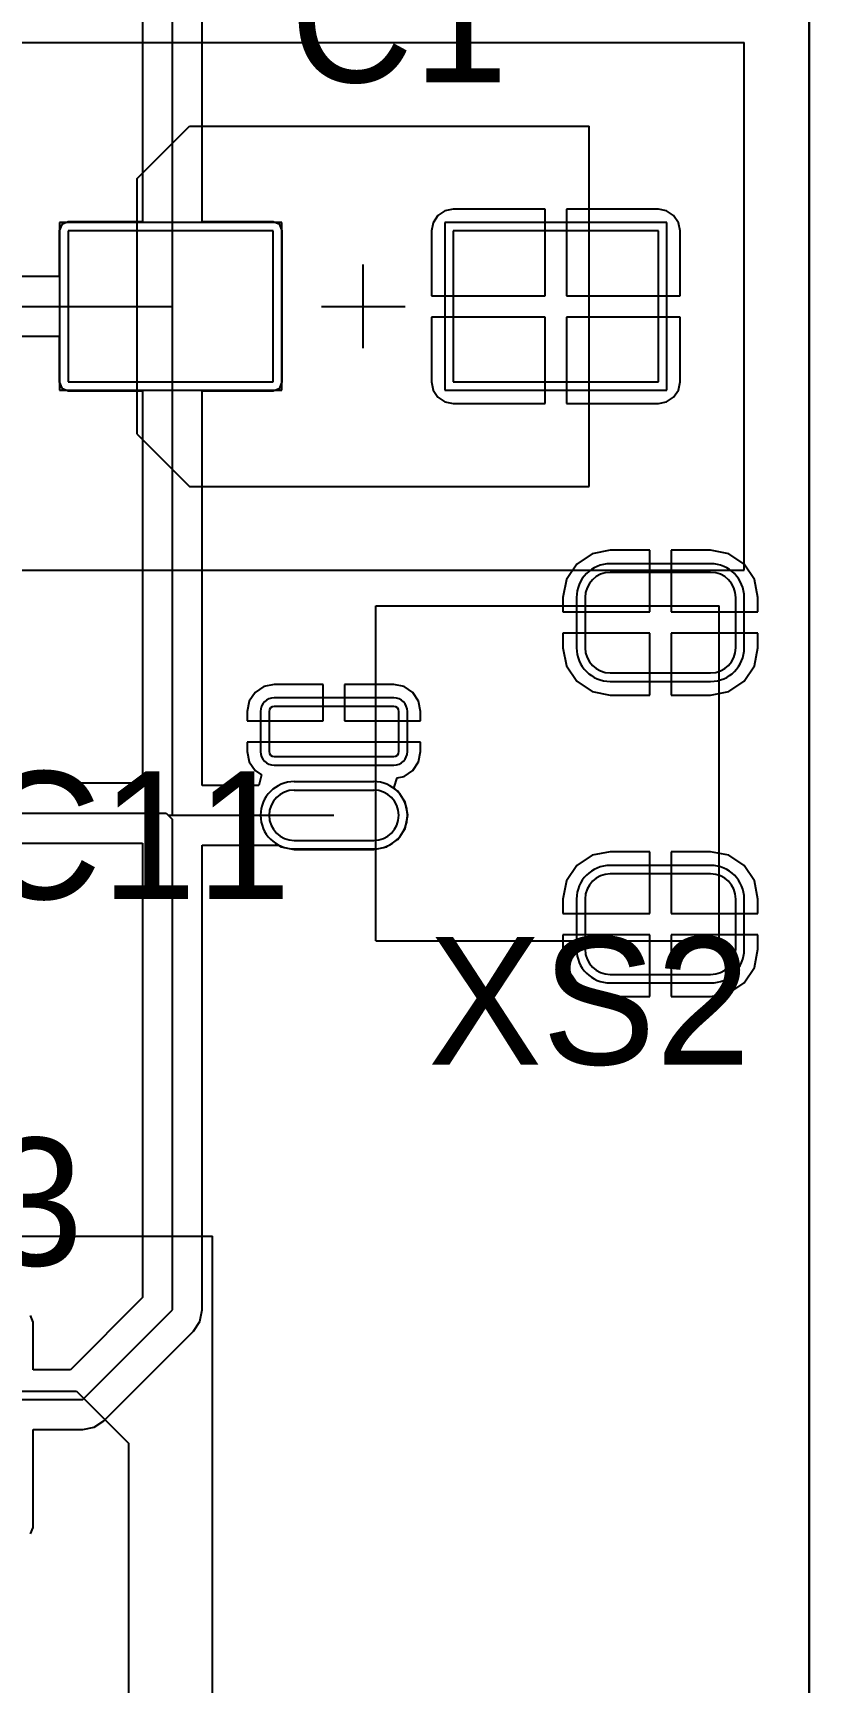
# Model space of a CAD drawing. Header units: millimetres. Extents: x 33 to 142, y 42 to 97.
# Drawn here: x 132.8 to 142.07, y 55.52 to 75.21 of the extents above; entities that cross this region are included whole.
import ezdxf

# ---------------------------------------------------------------- set-up
doc = ezdxf.new("R2010")
doc.units = ezdxf.units.MM
for name, color, linetype in [('BottomLayer', 5, 'Continuous'), ('Mechanical13', 56, 'Continuous'), ('Mechanical15', 56, 'Continuous'), ('TopLayer', 1, 'Continuous'), ('TopOverlay', 2, 'Continuous'), ('TopPaste', 8, 'Continuous'), ('TopSolder', 216, 'Continuous')]:
    doc.layers.add(name, color=color, linetype=linetype)

msp = doc.modelspace()

# ---------------------------------------------------------------- linework, layer by layer
at = {"layer": 'BottomLayer'}
msp.add_line((142.075, 96.4), (142.075, 46.375), dxfattribs=at)
at = {"layer": 'Mechanical13'}
for p, q in [((134.05, 73.475), (134.675, 74.1)), ((134.675, 74.1), (139.45, 74.1)), ((139.45, 69.8), (139.45, 74.1)), ((134.05, 70.425), (134.05, 73.475)), ((134.05, 70.425), (134.675, 69.8)), ((134.675, 69.8), (139.45, 69.8)), ((130.275, 59), (133.325, 59)), ((133.325, 59), (133.95, 58.375)), ((133.95, 53.6), (133.95, 58.375))]:
    msp.add_line(p, q, dxfattribs=at)
at = {"layer": 'Mechanical15'}
for p, q in [((132.2, 75.1), (141.3, 75.1)), ((141.3, 68.8), (141.3, 75.1)), ((136.75, 71.45), (136.75, 72.45)), ((136.25, 71.95), (137.25, 71.95)), ((132.2, 68.8), (141.3, 68.8)), ((128.65, 60.85), (134.95, 60.85)), ((134.95, 51.75), (134.95, 60.85))]:
    msp.add_line(p, q, dxfattribs=at)
at = {"layer": 'TopLayer'}
for p, q in [((142.075, 96.4), (142.075, 46.375)), ((134.47, 72.38), (134.47, 76.23)), ((134.827, 72.958), (134.827, 76.23)), ((134.113, 76.082), (134.113, 72.958)), ((137.726, 73.089), (137.642, 73.033)), ((137.825, 73.109), (137.726, 73.089)), ((138.923, 73.109), (137.825, 73.109)), ((138.923, 72.077), (138.923, 73.109)), ((140.275, 73.109), (139.177, 73.109)), ((139.177, 73.109), (139.177, 72.077)), ((140.374, 73.089), (140.275, 73.109)), ((140.458, 73.033), (140.374, 73.089)), ((133.148, 72.927), (133.117, 72.85)), ((133.225, 72.958), (133.148, 72.927)), ((134.113, 72.958), (133.225, 72.958)), ((135.675, 72.958), (134.827, 72.958)), ((135.752, 72.927), (135.675, 72.958)), ((135.783, 72.85), (135.752, 72.927)), ((137.586, 72.949), (137.566, 72.85)), ((137.642, 73.033), (137.586, 72.949)), ((140.514, 72.949), (140.458, 73.033)), ((140.534, 72.85), (140.514, 72.949)), ((133.117, 72.85), (133.117, 72.307)), ((135.675, 72.85), (133.225, 72.85)), ((133.225, 72.85), (133.225, 71.05)), ((135.675, 71.05), (135.675, 72.85)), ((135.783, 71.05), (135.783, 72.85)), ((137.566, 72.85), (137.566, 72.077)), ((140.275, 72.85), (137.825, 72.85)), ((137.825, 72.85), (137.825, 71.05)), ((140.275, 71.05), (140.275, 72.85)), ((140.534, 72.077), (140.534, 72.85)), ((133.117, 72.307), (122.908, 72.307)), ((134.47, 71.95), (134.47, 72.38)), ((122.2, 71.95), (134.47, 71.95)), ((134.47, 65.875), (134.47, 71.95)), ((137.566, 72.077), (138.923, 72.077)), ((139.177, 72.077), (140.534, 72.077)), ((138.923, 71.823), (137.566, 71.823)), ((137.566, 71.823), (137.566, 71.05)), ((138.923, 70.791), (138.923, 71.823)), ((140.534, 71.823), (139.177, 71.823)), ((139.177, 71.823), (139.177, 70.791)), ((140.534, 71.05), (140.534, 71.823)), ((122.908, 71.593), (133.117, 71.593)), ((133.117, 71.593), (133.117, 71.05)), ((133.117, 71.05), (133.148, 70.973)), ((133.148, 70.973), (133.225, 70.942)), ((133.225, 71.05), (135.675, 71.05)), ((133.225, 70.942), (134.113, 70.942)), ((134.113, 70.942), (134.113, 66.257)), ((134.827, 66.232), (134.827, 70.942)), ((134.827, 70.942), (135.675, 70.942)), ((135.675, 70.942), (135.752, 70.973)), ((135.752, 70.973), (135.783, 71.05)), ((137.566, 71.05), (137.586, 70.951)), ((137.586, 70.951), (137.642, 70.867)), ((137.825, 71.05), (140.275, 71.05)), ((140.458, 70.867), (140.514, 70.951)), ((140.514, 70.951), (140.534, 71.05)), ((137.642, 70.867), (137.726, 70.811)), ((137.726, 70.811), (137.825, 70.791)), ((137.825, 70.791), (138.923, 70.791)), ((139.177, 70.791), (140.275, 70.791)), ((140.275, 70.791), (140.374, 70.811)), ((140.374, 70.811), (140.458, 70.867)), ((139.484, 68.997), (139.301, 68.874)), ((139.7, 69.04), (139.484, 68.997)), ((140.173, 69.04), (139.7, 69.04)), ((140.173, 68.302), (140.173, 69.04)), ((140.9, 69.04), (140.427, 69.04)), ((140.427, 69.04), (140.427, 68.302)), ((141.116, 68.997), (140.9, 69.04)), ((141.299, 68.874), (141.116, 68.997)), ((139.301, 68.874), (139.178, 68.691)), ((140.9, 68.775), (139.7, 68.775)), ((141.422, 68.691), (141.299, 68.874)), ((139.178, 68.691), (139.135, 68.475)), ((141.465, 68.475), (141.422, 68.691)), ((139.135, 68.475), (139.135, 68.302)), ((139.4, 68.475), (139.4, 67.875)), ((141.2, 67.875), (141.2, 68.475)), ((141.465, 68.302), (141.465, 68.475)), ((139.135, 68.302), (140.173, 68.302)), ((140.427, 68.302), (141.465, 68.302)), ((140.173, 68.048), (139.135, 68.048)), ((139.135, 68.048), (139.135, 67.875)), ((140.173, 67.31), (140.173, 68.048)), ((141.465, 68.048), (140.427, 68.048)), ((140.427, 68.048), (140.427, 67.31)), ((141.465, 67.875), (141.465, 68.048)), ((139.135, 67.875), (139.178, 67.659)), ((141.422, 67.659), (141.465, 67.875)), ((139.178, 67.659), (139.301, 67.476)), ((139.7, 67.575), (140.9, 67.575)), ((141.299, 67.476), (141.422, 67.659)), ((135.562, 67.411), (135.459, 67.341)), ((135.685, 67.435), (135.562, 67.411)), ((136.273, 67.435), (135.685, 67.435)), ((136.273, 67.002), (136.273, 67.435)), ((137.115, 67.435), (136.527, 67.435)), ((136.527, 67.435), (136.527, 67.002)), ((137.238, 67.411), (137.115, 67.435)), ((137.341, 67.341), (137.238, 67.411)), ((139.301, 67.476), (139.484, 67.353)), ((141.116, 67.353), (141.299, 67.476)), ((135.389, 67.238), (135.365, 67.115)), ((135.459, 67.341), (135.389, 67.238)), ((137.115, 67.175), (135.685, 67.175)), ((137.411, 67.238), (137.341, 67.341)), ((137.435, 67.115), (137.411, 67.238)), ((139.484, 67.353), (139.7, 67.31)), ((139.7, 67.31), (140.173, 67.31)), ((140.427, 67.31), (140.9, 67.31)), ((140.9, 67.31), (141.116, 67.353)), ((135.365, 67.115), (135.365, 67.002)), ((135.365, 67.002), (136.273, 67.002)), ((135.625, 67.115), (135.625, 66.635)), ((136.527, 67.002), (137.435, 67.002)), ((137.175, 66.635), (137.175, 67.115)), ((137.435, 67.002), (137.435, 67.115)), ((136.4, 66.748), (135.365, 66.748)), ((135.365, 66.748), (135.365, 66.635)), ((135.365, 66.635), (135.389, 66.512)), ((135.685, 66.575), (137.115, 66.575)), ((137.435, 66.748), (136.4, 66.748)), ((137.411, 66.512), (137.435, 66.635)), ((137.435, 66.635), (137.435, 66.748)), ((135.389, 66.512), (135.459, 66.409)), ((135.459, 66.409), (135.533, 66.359)), ((137.238, 66.339), (137.341, 66.409)), ((137.341, 66.409), (137.411, 66.512)), ((134.113, 66.257), (131.708, 66.257)), ((135.501, 66.232), (134.827, 66.232)), ((135.533, 66.359), (135.501, 66.232)), ((137.121, 66.212), (137.154, 66.323)), ((137.122, 66.191), (137.121, 66.212)), ((137.163, 66.163), (137.122, 66.191)), ((137.154, 66.323), (137.238, 66.339)), ((135.925, 66.175), (136.875, 66.175)), ((137.252, 66.031), (137.163, 66.163)), ((137.283, 65.875), (137.252, 66.031)), ((129.2, 65.9), (134.395, 65.9)), ((134.395, 65.9), (134.42, 65.875)), ((134.42, 65.875), (134.47, 65.825)), ((134.42, 65.875), (134.47, 65.875)), ((134.47, 65.875), (136.4, 65.875)), ((134.47, 59.97), (134.47, 65.825)), ((137.252, 65.719), (137.283, 65.875)), ((137.163, 65.587), (137.252, 65.719)), ((131.708, 65.543), (134.113, 65.543)), ((134.113, 65.543), (134.113, 60.118)), ((134.827, 59.97), (134.827, 65.518)), ((134.827, 65.518), (135.739, 65.518)), ((135.739, 65.518), (135.769, 65.498)), ((135.769, 65.498), (135.925, 65.467)), ((135.925, 65.575), (136.875, 65.575)), ((135.925, 65.467), (136.875, 65.467)), ((136.875, 65.467), (137.031, 65.498)), ((137.031, 65.498), (137.163, 65.587)), ((139.484, 65.397), (139.301, 65.274)), ((139.7, 65.44), (139.484, 65.397)), ((140.173, 65.44), (139.7, 65.44)), ((140.173, 64.702), (140.173, 65.44)), ((140.9, 65.44), (140.427, 65.44)), ((140.427, 65.44), (140.427, 64.702)), ((141.116, 65.397), (140.9, 65.44)), ((141.299, 65.274), (141.116, 65.397)), ((139.301, 65.274), (139.178, 65.091)), ((141.422, 65.091), (141.299, 65.274)), ((139.178, 65.091), (139.135, 64.875)), ((140.9, 65.175), (139.7, 65.175)), ((141.465, 64.875), (141.422, 65.091)), ((139.135, 64.875), (139.135, 64.702)), ((139.4, 64.875), (139.4, 64.275)), ((141.2, 64.275), (141.2, 64.875)), ((141.465, 64.702), (141.465, 64.875)), ((139.135, 64.702), (140.173, 64.702)), ((140.427, 64.702), (141.465, 64.702)), ((140.173, 64.448), (139.135, 64.448)), ((139.135, 64.448), (139.135, 64.275)), ((140.173, 63.71), (140.173, 64.448)), ((141.465, 64.448), (140.427, 64.448)), ((140.427, 64.448), (140.427, 63.71)), ((141.465, 64.275), (141.465, 64.448)), ((139.135, 64.275), (139.178, 64.059)), ((141.422, 64.059), (141.465, 64.275)), ((139.178, 64.059), (139.301, 63.876)), ((141.299, 63.876), (141.422, 64.059)), ((139.301, 63.876), (139.484, 63.753)), ((139.7, 63.975), (140.9, 63.975)), ((141.116, 63.753), (141.299, 63.876)), ((139.484, 63.753), (139.7, 63.71)), ((139.7, 63.71), (140.173, 63.71)), ((140.427, 63.71), (140.9, 63.71)), ((140.9, 63.71), (141.116, 63.753)), ((134.113, 60.118), (133.252, 59.257)), ((132.808, 59.825), (132.777, 59.902)), ((133.4, 58.9), (134.47, 59.97)), ((134.8, 59.833), (134.827, 59.97)), ((132.808, 59.257), (132.808, 59.825)), ((133.652, 58.648), (134.722, 59.718)), ((134.722, 59.718), (134.8, 59.833)), ((133.252, 59.257), (132.808, 59.257)), ((125.8, 58.9), (133.4, 58.9)), ((132.808, 57.375), (132.808, 58.543)), ((132.808, 58.543), (133.4, 58.543)), ((133.4, 58.543), (133.537, 58.57)), ((133.537, 58.57), (133.652, 58.648)), ((132.777, 57.298), (132.808, 57.375))]:
    msp.add_line(p, q, dxfattribs=at)
for centre, radius, start, end in [((139.7, 68.475), 0.3, 90, 180), ((140.9, 68.475), 0.3, 0, 90), ((139.7, 67.875), 0.3, 180, 270), ((140.9, 67.875), 0.3, 270, 0), ((135.685, 67.115), 0.06, 90, 180), ((137.115, 67.115), 0.06, 0, 90), ((135.685, 66.635), 0.06, 180, 270), ((137.115, 66.635), 0.06, 270, 0), ((135.925, 65.875), 0.3, 90, 270), ((136.875, 65.875), 0.3, 270, 90), ((139.7, 64.875), 0.3, 90, 180), ((140.9, 64.875), 0.3, 0, 90), ((139.7, 64.275), 0.3, 180, 270), ((140.9, 64.275), 0.3, 270, 0)]:
    msp.add_arc(centre, radius, start, end, dxfattribs=at)
at = {"layer": 'TopOverlay'}
for p, q in [((142.075, 46.375), (142.075, 96.4)), ((134.05, 73.475), (134.675, 74.1)), ((134.675, 74.1), (139.45, 74.1)), ((139.45, 73.15), (139.45, 74.1)), ((134.05, 73.15), (134.05, 73.475)), ((134.05, 70.425), (134.05, 70.75)), ((139.45, 69.8), (139.45, 70.75)), ((134.05, 70.425), (134.675, 69.8)), ((134.675, 69.8), (139.45, 69.8)), ((136.9, 64.375), (136.9, 68.375)), ((136.9, 68.375), (141, 68.375)), ((141, 64.375), (141, 68.375)), ((141, 66.875), (141, 68.375)), ((136.9, 64.375), (138.6, 64.375)), ((138, 64.375), (141, 64.375)), ((133, 59), (133.325, 59)), ((133.325, 59), (133.95, 58.375)), ((133.95, 53.6), (133.95, 58.375))]:
    msp.add_line(p, q, dxfattribs=at)
at = {"layer": 'TopPaste'}
for p, q in [((135.675, 72.85), (133.225, 72.85)), ((133.225, 72.85), (133.225, 71.05)), ((135.675, 71.05), (135.675, 72.85)), ((140.275, 72.85), (137.825, 72.85)), ((137.825, 72.85), (137.825, 71.05)), ((140.275, 71.05), (140.275, 72.85)), ((133.225, 71.05), (135.675, 71.05)), ((137.825, 71.05), (140.275, 71.05)), ((140.9, 68.775), (139.7, 68.775)), ((139.4, 68.475), (139.4, 67.875)), ((141.2, 67.875), (141.2, 68.475)), ((139.7, 67.575), (140.9, 67.575)), ((137.115, 67.175), (135.685, 67.175)), ((135.625, 67.115), (135.625, 66.635)), ((137.175, 66.635), (137.175, 67.115)), ((135.685, 66.575), (137.115, 66.575)), ((135.925, 66.175), (136.875, 66.175)), ((135.925, 65.575), (136.875, 65.575)), ((140.9, 65.175), (139.7, 65.175)), ((139.4, 64.875), (139.4, 64.275)), ((141.2, 64.275), (141.2, 64.875)), ((139.7, 63.975), (140.9, 63.975))]:
    msp.add_line(p, q, dxfattribs=at)
for centre, radius, start, end in [((139.7, 68.475), 0.3, 90, 180), ((140.9, 68.475), 0.3, 0, 90), ((139.7, 67.875), 0.3, 180, 270), ((140.9, 67.875), 0.3, 270, 0), ((135.685, 67.115), 0.06, 90, 180), ((137.115, 67.115), 0.06, 0, 90), ((135.685, 66.635), 0.06, 180, 270), ((137.115, 66.635), 0.06, 270, 0), ((135.925, 65.875), 0.3, 90, 270), ((136.875, 65.875), 0.3, 270, 90), ((139.7, 64.875), 0.3, 90, 180), ((140.9, 64.875), 0.3, 0, 90), ((139.7, 64.275), 0.3, 180, 270), ((140.9, 64.275), 0.3, 270, 0)]:
    msp.add_arc(centre, radius, start, end, dxfattribs=at)
at = {"layer": 'TopSolder'}
for p, q in [((135.777, 72.952), (133.123, 72.952)), ((133.123, 72.952), (133.123, 70.948)), ((135.777, 70.948), (135.777, 72.952)), ((140.377, 72.952), (137.723, 72.952)), ((137.723, 72.952), (137.723, 70.948)), ((140.377, 70.948), (140.377, 72.952)), ((133.123, 70.948), (135.777, 70.948)), ((137.723, 70.948), (140.377, 70.948)), ((140.9, 68.877), (139.7, 68.877)), ((139.298, 68.475), (139.298, 67.875)), ((141.302, 67.875), (141.302, 68.475)), ((139.7, 67.473), (140.9, 67.473)), ((137.115, 67.277), (135.685, 67.277)), ((135.523, 67.115), (135.523, 66.635)), ((137.277, 66.635), (137.277, 67.115)), ((135.685, 66.473), (137.115, 66.473)), ((135.925, 66.277), (136.875, 66.277)), ((135.925, 65.473), (136.875, 65.473)), ((140.9, 65.277), (139.7, 65.277)), ((139.298, 64.875), (139.298, 64.275)), ((141.302, 64.275), (141.302, 64.875)), ((139.7, 63.873), (140.9, 63.873))]:
    msp.add_line(p, q, dxfattribs=at)
for centre, radius, start, end in [((139.7, 68.475), 0.402, 90, 180), ((140.9, 68.475), 0.402, 0, 90), ((139.7, 67.875), 0.402, 180, 270), ((140.9, 67.875), 0.402, 270, 0), ((135.685, 67.115), 0.162, 90, 180), ((137.115, 67.115), 0.162, 0, 90), ((135.685, 66.635), 0.162, 180, 270), ((137.115, 66.635), 0.162, 270, 0), ((135.925, 65.875), 0.402, 90, 270), ((136.875, 65.875), 0.402, 270, 90), ((139.7, 64.875), 0.402, 90, 180), ((140.9, 64.875), 0.402, 0, 90), ((139.7, 64.275), 0.402, 180, 270), ((140.9, 64.275), 0.402, 270, 0)]:
    msp.add_arc(centre, radius, start, end, dxfattribs=at)

# ---------------------------------------------------------------- texts
at = {"layer": 'TopOverlay'}
for s, p in [('С1', (135.875, 74.625)), ('C11', (132.15, 64.875)), ('XS2', (137.525, 62.9)), ('С3', (130.8, 60.5))]:
    msp.add_text(s, height=1.524, dxfattribs=at).set_placement(p)

doc.saveas('drawing.dxf')
